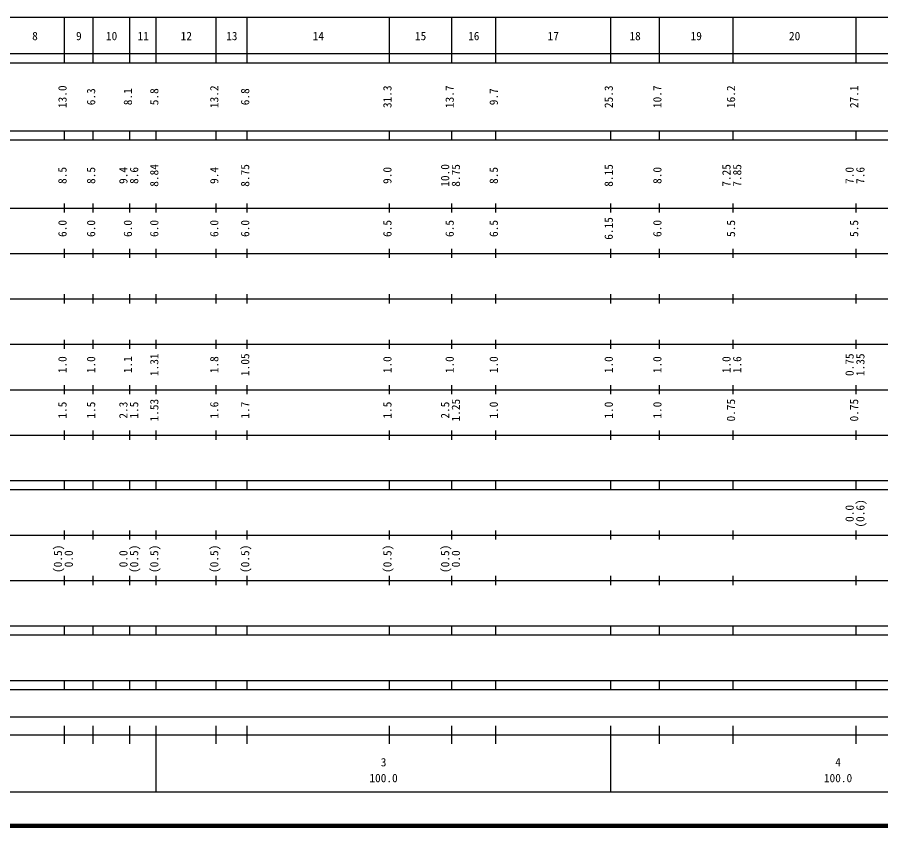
# Model space of a CAD drawing. Units: millimetres on the paper, enlarged 1000 times. Extents: x 40000 to 680000, y 20000 to 380000.
# Drawn here: x 237400 to 427398, y 20000 to 198000 of the extents above; entities that cross this region are included whole.
import ezdxf
from ezdxf.enums import TextEntityAlignment as Align

# ---------------------------------------------------------------- set-up
doc = ezdxf.new("R2010")
doc.units = ezdxf.units.MM
doc.header["$LTSCALE"] = 1000
doc.layers.add('M-TTL', color=2, linetype='Continuous', lineweight=140)
doc.layers.add('M-TTL-BAND', color=7, linetype='Continuous', lineweight=25)
doc.styles.add('ＭＳ ゴシック', font='')
doc.styles.get('ＭＳ ゴシック').set_extended_font_data('MS Gothic')

msp = doc.modelspace()

# ---------------------------------------------------------------- linework, layer by layer
at = {"layer": 'M-TTL'}
msp.add_line((40000, 20000), (680000, 20000), dxfattribs=at)
at = {"layer": 'M-TTL-BAND'}
for p, q in [((68000, 198000), (579000, 198000)), ((247800, 188000), (247800, 198000)), ((254100, 188000), (254100, 198000)), ((262200, 188000), (262200, 198000)), ((268000, 188000), (268000, 198000)), ((281200, 188000), (281200, 198000)), ((288000, 188000), (288000, 198000)), ((319300, 188000), (319300, 198000)), ((333000, 188000), (333000, 198000)), ((342700, 188000), (342700, 198000)), ((368000, 188000), (368000, 198000)), ((378700, 188000), (378700, 198000)), ((394900, 188000), (394900, 198000)), ((422000, 188000), (422000, 198000)), ((40000, 190000), (579000, 190000)), ((40000, 188000), (579000, 188000)), ((40000, 173000), (579000, 173000)), ((247800, 171000), (247800, 173000)), ((254100, 171000), (254100, 173000)), ((262200, 171000), (262200, 173000)), ((268000, 171000), (268000, 173000)), ((281200, 171000), (281200, 173000)), ((288000, 171000), (288000, 173000)), ((319300, 171000), (319300, 173000)), ((333000, 171000), (333000, 173000)), ((342700, 171000), (342700, 173000)), ((368000, 171000), (368000, 173000)), ((378700, 171000), (378700, 173000)), ((394900, 171000), (394900, 173000)), ((422000, 171000), (422000, 173000)), ((40000, 171000), (579000, 171000)), ((40000, 156000), (579000, 156000)), ((247800, 155000), (247800, 157000)), ((254100, 155000), (254100, 157000)), ((262200, 155000), (262200, 157000)), ((268000, 155000), (268000, 157000)), ((281200, 155000), (281200, 157000)), ((288000, 155000), (288000, 157000)), ((319300, 155000), (319300, 157000)), ((333000, 155000), (333000, 157000)), ((342700, 155000), (342700, 157000)), ((368000, 155000), (368000, 157000)), ((378700, 155000), (378700, 157000)), ((394900, 155000), (394900, 157000)), ((422000, 155000), (422000, 157000)), ((247800, 145000), (247800, 147000)), ((254100, 145000), (254100, 147000)), ((262200, 145000), (262200, 147000)), ((268000, 145000), (268000, 147000)), ((281200, 145000), (281200, 147000)), ((288000, 145000), (288000, 147000)), ((319300, 145000), (319300, 147000)), ((333000, 145000), (333000, 147000)), ((342700, 145000), (342700, 147000)), ((368000, 145000), (368000, 147000)), ((378700, 145000), (378700, 147000)), ((394900, 145000), (394900, 147000)), ((422000, 145000), (422000, 147000)), ((46000, 146000), (579000, 146000)), ((247800, 135000), (247800, 137000)), ((254100, 135000), (254100, 137000)), ((262200, 135000), (262200, 137000)), ((268000, 135000), (268000, 137000)), ((281200, 135000), (281200, 137000)), ((288000, 135000), (288000, 137000)), ((319300, 135000), (319300, 137000)), ((333000, 135000), (333000, 137000)), ((342700, 135000), (342700, 137000)), ((368000, 135000), (368000, 137000)), ((378700, 135000), (378700, 137000)), ((394900, 135000), (394900, 137000)), ((422000, 135000), (422000, 137000)), ((52000, 136000), (579000, 136000)), ((46000, 126000), (579000, 126000)), ((247800, 125000), (247800, 127000)), ((254100, 125000), (254100, 127000)), ((262200, 125000), (262200, 127000)), ((268000, 125000), (268000, 127000)), ((281200, 125000), (281200, 127000)), ((288000, 125000), (288000, 127000)), ((319300, 125000), (319300, 127000)), ((333000, 125000), (333000, 127000)), ((342700, 125000), (342700, 127000)), ((368000, 125000), (368000, 127000)), ((378700, 125000), (378700, 127000)), ((394900, 125000), (394900, 127000)), ((422000, 125000), (422000, 127000)), ((52000, 116000), (579000, 116000)), ((247800, 115000), (247800, 117000)), ((254100, 115000), (254100, 117000)), ((262200, 115000), (262200, 117000)), ((268000, 115000), (268000, 117000)), ((281200, 115000), (281200, 117000)), ((288000, 115000), (288000, 117000)), ((319300, 115000), (319300, 117000)), ((333000, 115000), (333000, 117000)), ((342700, 115000), (342700, 117000)), ((368000, 115000), (368000, 117000)), ((378700, 115000), (378700, 117000)), ((394900, 115000), (394900, 117000)), ((422000, 115000), (422000, 117000)), ((247800, 105000), (247800, 107000)), ((254100, 105000), (254100, 107000)), ((262200, 105000), (262200, 107000)), ((268000, 105000), (268000, 107000)), ((281200, 105000), (281200, 107000)), ((288000, 105000), (288000, 107000)), ((319300, 105000), (319300, 107000)), ((333000, 105000), (333000, 107000)), ((342700, 105000), (342700, 107000)), ((368000, 105000), (368000, 107000)), ((378700, 105000), (378700, 107000)), ((394900, 105000), (394900, 107000)), ((422000, 105000), (422000, 107000)), ((46000, 106000), (579000, 106000)), ((40000, 96000), (579000, 96000)), ((247800, 94000), (247800, 96000)), ((254100, 94000), (254100, 96000)), ((262200, 94000), (262200, 96000)), ((268000, 94000), (268000, 96000)), ((281200, 94000), (281200, 96000)), ((288000, 94000), (288000, 96000)), ((319300, 94000), (319300, 96000)), ((333000, 94000), (333000, 96000)), ((342700, 94000), (342700, 96000)), ((368000, 94000), (368000, 96000)), ((378700, 94000), (378700, 96000)), ((394900, 94000), (394900, 96000)), ((422000, 94000), (422000, 96000)), ((40000, 94000), (579000, 94000)), ((49000, 84000), (579000, 84000)), ((247800, 83000), (247800, 85000)), ((254100, 83000), (254100, 85000)), ((262200, 83000), (262200, 85000)), ((268000, 83000), (268000, 85000)), ((281200, 83000), (281200, 85000)), ((288000, 83000), (288000, 85000)), ((319300, 83000), (319300, 85000)), ((333000, 83000), (333000, 85000)), ((342700, 83000), (342700, 85000)), ((368000, 83000), (368000, 85000)), ((378700, 83000), (378700, 85000)), ((394900, 83000), (394900, 85000)), ((422000, 83000), (422000, 85000)), ((247800, 73000), (247800, 75000)), ((254100, 73000), (254100, 75000)), ((262200, 73000), (262200, 75000)), ((268000, 73000), (268000, 75000)), ((281200, 73000), (281200, 75000)), ((288000, 73000), (288000, 75000)), ((319300, 73000), (319300, 75000)), ((333000, 73000), (333000, 75000)), ((342700, 73000), (342700, 75000)), ((368000, 73000), (368000, 75000)), ((378700, 73000), (378700, 75000)), ((394900, 73000), (394900, 75000)), ((422000, 73000), (422000, 75000)), ((40000, 74000), (579000, 74000)), ((40000, 64000), (579000, 64000)), ((247800, 62000), (247800, 64000)), ((254100, 62000), (254100, 64000)), ((262200, 62000), (262200, 64000)), ((268000, 62000), (268000, 64000)), ((281200, 62000), (281200, 64000)), ((288000, 62000), (288000, 64000)), ((319300, 62000), (319300, 64000)), ((333000, 62000), (333000, 64000)), ((342700, 62000), (342700, 64000)), ((368000, 62000), (368000, 64000)), ((378700, 62000), (378700, 64000)), ((394900, 62000), (394900, 64000)), ((422000, 62000), (422000, 64000)), ((40000, 62000), (579000, 62000)), ((40000, 52000), (579000, 52000)), ((247800, 50000), (247800, 52000)), ((254100, 50000), (254100, 52000)), ((262200, 50000), (262200, 52000)), ((268000, 50000), (268000, 52000)), ((281200, 50000), (281200, 52000)), ((288000, 50000), (288000, 52000)), ((319300, 50000), (319300, 52000)), ((333000, 50000), (333000, 52000)), ((342700, 50000), (342700, 52000)), ((368000, 50000), (368000, 52000)), ((378700, 50000), (378700, 52000)), ((394900, 50000), (394900, 52000)), ((422000, 50000), (422000, 52000)), ((40000, 50000), (579000, 50000)), ((71000, 44000), (568000, 44000)), ((247800, 38000), (247800, 42000)), ((254100, 38000), (254100, 42000)), ((262200, 38000), (262200, 42000)), ((268000, 27500), (268000, 42000)), ((281200, 38000), (281200, 42000)), ((288000, 38000), (288000, 42000)), ((319300, 38000), (319300, 42000)), ((333000, 38000), (333000, 42000)), ((342700, 38000), (342700, 42000)), ((368000, 27500), (368000, 42000)), ((378700, 38000), (378700, 42000)), ((394900, 38000), (394900, 42000)), ((422000, 38000), (422000, 42000)), ((40000, 40000), (579000, 40000)), ((68000, 27500), (579000, 27500))]:
    msp.add_line(p, q, dxfattribs=at)

# ---------------------------------------------------------------- texts
at = {"layer": 'M-TTL-BAND', "style": 'ＭＳ ゴシック'}
for s, p in [('8', (241300, 192405)), ('9', (250950, 192405)), ('10', (258150, 192405)), ('11', (265100, 192405)), ('12', (274600, 192405)), ('13', (284600, 192405)), ('14', (303650, 192405)), ('15', (326150, 192405)), ('16', (337850, 192405)), ('17', (355350, 192405)), ('18', (373350, 192405)), ('19', (386800, 192405)), ('20', (408450, 192405)), ('3', (318000, 32523)), ('4', (418000, 32523)), ('100.0', (318000, 29033)), ('100.0', (418000, 29033))]:
    msp.add_text(s, height=1833, dxfattribs=at).set_placement(p, align=Align.BOTTOM_CENTER)
for s, p in [('13.0', (248800, 180500)), ('13.2', (282200, 180500)), ('31.3', (320300, 180500)), ('13.7', (334000, 180500)), ('25.3', (369000, 180500)), ('10.7', (379700, 180500)), ('16.2', (395900, 180500)), ('27.1', (423000, 180500)), ('6.3', (255100, 180500)), ('8.1', (263200, 180500)), ('5.8', (269000, 180500)), ('6.8', (289000, 180500)), ('9.7', (343700, 180500)), ('8.84', (269000, 163174)), ('8.75', (289000, 163174)), ('10.0', (333000, 163174)), ('8.75', (335370, 163174)), ('8.15', (369000, 163174)), ('7.25', (394900, 163174)), ('7.85', (397270, 163174)), ('8.5', (248800, 163174)), ('8.5', (255100, 163174)), ('9.4', (262200, 163174)), ('8.6', (264570, 163174)), ('9.4', (282200, 163174)), ('9.0', (320300, 163174)), ('8.5', (343700, 163174)), ('8.0', (379700, 163174)), ('7.0', (422000, 163174)), ('7.6', (424370, 163174)), ('6.0', (248800, 151500)), ('6.0', (255100, 151500)), ('6.0', (263200, 151500)), ('6.0', (269000, 151500)), ('6.0', (282200, 151500)), ('6.0', (289000, 151500)), ('6.5', (320300, 151500)), ('6.5', (334000, 151500)), ('6.5', (343700, 151500)), ('6.15', (369000, 151500)), ('6.0', (379700, 151500)), ('5.5', (395900, 151500)), ('5.5', (423000, 151500)), ('1.31', (269000, 121500)), ('1.05', (289000, 121500)), ('0.75', (422000, 121500)), ('1.35', (424370, 121500)), ('1.0', (248800, 121500)), ('1.0', (255100, 121500)), ('1.1', (263200, 121500)), ('1.8', (282200, 121500)), ('1.0', (320300, 121500)), ('1.0', (334000, 121500)), ('1.0', (343700, 121500)), ('1.0', (369000, 121500)), ('1.0', (379700, 121500)), ('1.0', (394900, 121500)), ('1.6', (397270, 121500)), ('1.5', (248800, 111500)), ('1.5', (255100, 111500)), ('2.3', (262200, 111500)), ('1.5', (264570, 111500)), ('1.53', (269000, 111500)), ('1.6', (282200, 111500)), ('1.7', (289000, 111500)), ('1.5', (320300, 111500)), ('2.5', (333000, 111500)), ('1.25', (335370, 111500)), ('1.0', (343700, 111500)), ('1.0', (369000, 111500)), ('1.0', (379700, 111500)), ('0.75', (395900, 111500)), ('0.75', (423000, 111500)), ('(0.6)', (424370, 88764)), ('0.0', (422000, 88764)), ('(0.5)', (247800, 78764)), ('0.0', (250170, 78764)), ('0.0', (262200, 78764)), ('(0.5)', (264570, 78764)), ('(0.5)', (269000, 78764)), ('(0.5)', (282200, 78764)), ('(0.5)', (289000, 78764)), ('(0.5)', (320300, 78764)), ('(0.5)', (333000, 78764)), ('0.0', (335370, 78764))]:
    msp.add_text(s, height=1833, rotation=90, dxfattribs=at).set_placement(p, align=Align.BOTTOM_CENTER)

doc.saveas('drawing.dxf')
